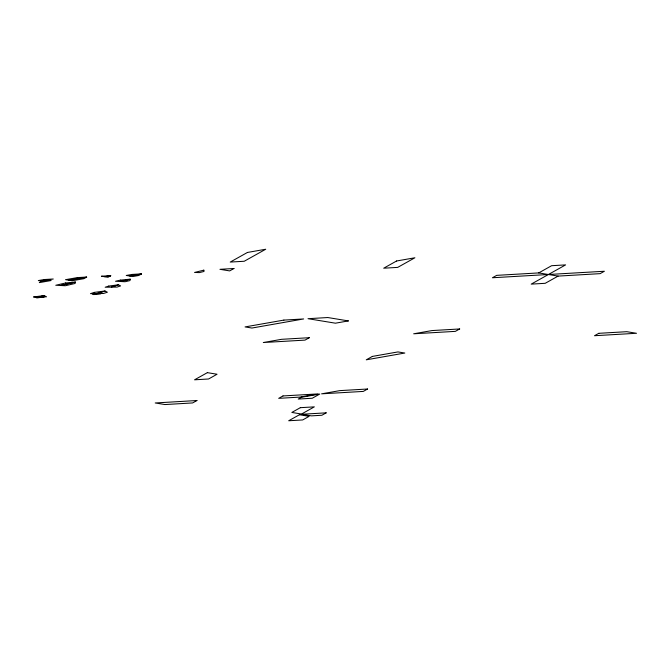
<?xml version="1.0" encoding="UTF-8"?>
<svg xmlns="http://www.w3.org/2000/svg" width="670" height="670" viewBox="0 0 670 670"><rect width="100%" height="100%" fill="white"/><g stroke="black" fill="none" stroke-linecap="round" stroke-linejoin="round"><path stroke-width="1" d="M538.714 272.916L551.611 265.705L565.606 264.893L531.209 284.122L545.204 283.309L558.102 276.099L600.086 273.653L604.382 271.25L492.433 277.757L496.73 275.353L538.714 272.916L558.102 276.099M75.442 282.103L75.099 283.469L65.325 285.738L60.777 285.512L75.442 282.103M130.307 279.231L129.963 280.596L125.072 281.727L120.525 281.5L130.307 279.231M42.093 281.065L39.321 282.614L51.121 280.537L47.989 280.026L42.093 281.065M86.665 277.129L83.892 278.687L72.092 280.755L68.96 280.244L86.665 277.129M110.743 275.73L107.97 277.288L104.847 276.769L110.743 275.73M141.487 273.946L138.715 275.496L132.811 276.534L129.687 276.023L141.487 273.946M247.431 252.456L230.237 262.071L244.232 261.258L265.722 249.24L247.431 252.456M233.956 268.503L229.659 270.906L219.961 269.315L233.956 268.503M396.598 260.99L383.701 268.201L397.695 267.389L414.889 257.774L396.598 260.99M207.365 372.646L194.56 379.806L208.554 378.994L217.063 374.237L207.365 372.646M196.93 400.534L192.633 402.938L164.921 404.554L155.222 402.963L196.93 400.534M309.314 337.705L305.017 340.109L263.31 342.529L281.601 339.313L309.314 337.705M282.991 395.937L278.695 398.34L299.691 397.126L317.982 393.91L282.991 395.937M372.344 356.423L366.264 359.824L404.814 353.04L397.963 351.918L372.344 356.423M301.475 397.26L298.25 399.06L312.245 398.248L319.766 394.044L301.475 397.26M300.344 407.678L291.827 412.444L301.525 414.035L314.339 406.866L300.344 407.678M299.44 414.747L288.695 420.76L302.689 419.948L309.13 416.338L299.44 414.747M459.679 328.962L455.374 331.365L413.666 333.794L431.966 330.57L459.679 328.962M367.587 389.01L363.291 391.414L321.583 393.834L339.874 390.618L367.587 389.01M326.198 412.846L321.893 415.249L311.399 415.861L301.709 414.269L326.198 412.846M598.812 333.317L594.516 335.72L636.5 333.283L626.802 331.692L598.812 333.317M43.592 295.629L39.706 296.894L33.5 296.978L43.592 295.629M44.212 295.621L40.326 296.885L46.523 296.802L44.212 295.621M108.724 286.082L105.173 287.237L110.835 287.162L117.928 284.851L108.724 286.082M94.361 292.388L90.475 293.653L96.681 293.569L104.453 291.04L94.361 292.388M118.489 284.842L111.404 287.154L117.057 287.078L120.608 285.923L118.489 284.842M105.073 291.031L97.301 293.56L103.498 293.485L107.384 292.221L105.073 291.031M203.839 270.161L194.551 272.447L199.35 272.615L203.998 271.467L203.839 270.161M65.551 282.991L55.769 285.261L60.317 285.487L74.99 282.087L65.551 282.991M120.407 280.119L115.525 281.249L120.072 281.475L129.846 279.206L120.407 280.119M44.245 279.532L38.341 280.562L41.473 281.082L53.273 279.005L44.245 279.532M77.318 277.606L65.518 279.683L68.65 280.194L86.355 277.078L77.318 277.606M110.433 275.68L104.537 276.718L101.404 276.208L110.433 275.68M132.149 274.424L126.245 275.454L129.377 275.973L141.177 273.896L132.149 274.424M283.879 320.092L245.069 326.918L251.928 328.04L303.669 318.945L283.879 320.092M348.366 320.913L335.427 323.191L308.007 318.694L327.798 317.538L348.366 320.913M44.002 296.961L36.858 297.916L35.242 297.07L44.002 296.961M100.936 293.653L93.8 294.599L92.184 293.762L100.936 293.653"/></g></svg>
